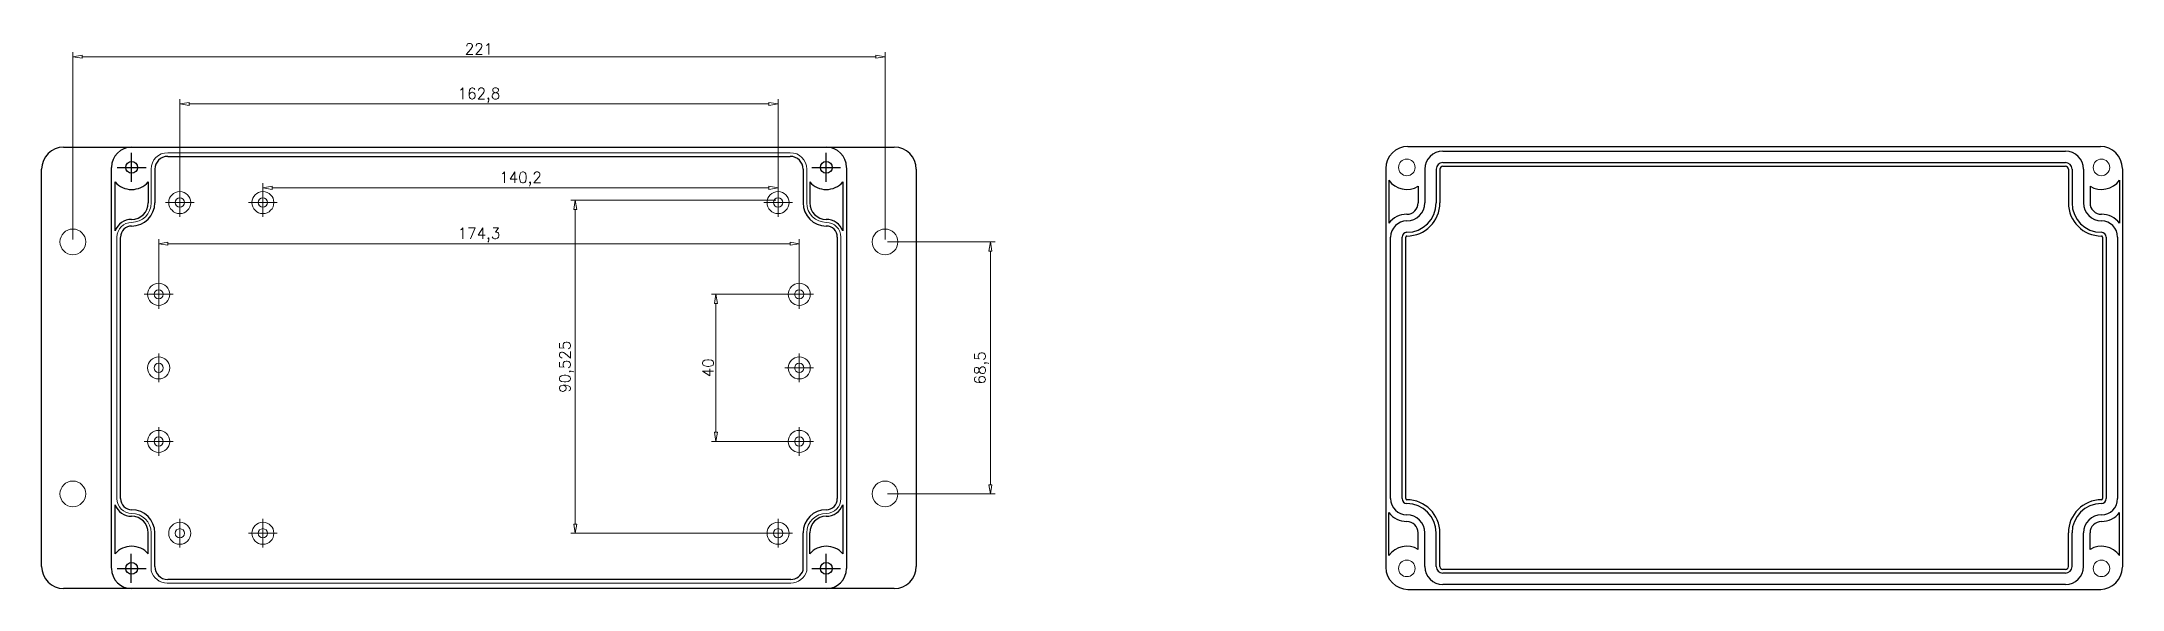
# Model space of a CAD drawing. Header units: millimetres. Extents: x 7791 to 8358, y 105 to 254.
import ezdxf

# ---------------------------------------------------------------- set-up
doc = ezdxf.new("R2010")
doc.units = ezdxf.units.MM
doc.header["$LTSCALE"] = 0.3
doc.linetypes.add('CENTER2', pattern=[28.575, 19.05, -3.175, 3.175, -3.175])
doc.layers.get('0').update_dxf_attribs({"lineweight": 30})
doc.layers.add('A', color=1, linetype='CENTER2')
doc.layers.add('e', color=5, linetype='Continuous')
doc.layers.add('D', color=3, linetype='Continuous', lineweight=15)
doc.styles.get("Standard").update_dxf_attribs({"font": 'txt.shx'})
doc.dimstyles.new('ISO-25', dxfattribs={"dimtxt": 3, "dimasz": 2.5, "dimexe": 1.25, "dimexo": 0.625, "dimtad": 1, "dimdec": 6, "dimtxsty": 'Standard', "dimblk": 'CLOSEDBLANK', "dimcen": 2.5, "dimazin": 0, "dimtfac": 1, "dimtdec": 6, "dimtmove": 0, "dimatfit": 3, "dimfxl": 1, "dimlwd": 15, "dimlwe": 15, "dimarcsym": 0})

# ---------------------------------------------------------------- blocks, each defined once
blk = doc.blocks.new('_ClosedBlank')
at = {"color": 0, "linetype": 'ByBlock', "lineweight": -2}
for p, q in [((-1, 0.17), (0, 0)), ((-1, 0.17), (-1, -0.17)), ((0, 0), (-1, -0.17))]:
    blk.add_line(p, q, dxfattribs=at)
blk = doc.blocks.new('*D14')
at = {"layer": 'D', "color": 0, "linetype": 'ByBlock', "lineweight": 15, "ltscale": 0.3}
for p, q in [((7799.9, 200.47), (7799.9, 251.43)), ((7802.4, 250.18), (8018.4, 250.18)), ((8020.9, 200.47), (8020.9, 251.43))]:
    blk.add_line(p, q, dxfattribs=at)
at = {"layer": 'Defpoints', "color": 0, "linetype": 'ByBlock', "ltscale": 0.3}
for p in [(8020.9, 250.18), (7799.9, 199.84), (8020.9, 199.84)]:
    blk.add_point(p, dxfattribs=at)
at = {"layer": 'D', "color": 0, "linetype": 'ByBlock', "lineweight": 15, "ltscale": 0.3, "xscale": 2.5, "yscale": 2.5, "zscale": 2.5, "rotation": 180}
blk.add_blockref('_ClosedBlank', (7799.9, 250.18), dxfattribs=at)
at = {"layer": 'D', "color": 0, "linetype": 'ByBlock', "lineweight": 15, "ltscale": 0.3, "xscale": 2.5, "yscale": 2.5, "zscale": 2.5}
blk.add_blockref('_ClosedBlank', (8020.9, 250.18), dxfattribs=at)
at = {"layer": 'D', "color": 0, "linetype": 'ByBlock', "ltscale": 0.3, "insert": (7910.4, 252.3), "char_height": 3, "attachment_point": 5}
blk.add_mtext('221', dxfattribs=at)
blk = doc.blocks.new('*D15')
at = {"layer": 'D', "color": 0, "linetype": 'ByBlock', "lineweight": 15, "ltscale": 0.3}
for p, q in [((7829, 211.17), (7829, 238.6)), ((7991.8, 211.17), (7991.8, 238.6)), ((7831.5, 237.35), (7989.3, 237.35))]:
    blk.add_line(p, q, dxfattribs=at)
at = {"layer": 'Defpoints', "color": 0, "linetype": 'ByBlock', "ltscale": 0.3}
for p in [(7991.8, 237.35), (7829, 210.54), (7991.8, 210.54)]:
    blk.add_point(p, dxfattribs=at)
at = {"layer": 'D', "color": 0, "linetype": 'ByBlock', "lineweight": 15, "ltscale": 0.3, "xscale": 2.5, "yscale": 2.5, "zscale": 2.5, "rotation": 180}
blk.add_blockref('_ClosedBlank', (7829, 237.35), dxfattribs=at)
at = {"layer": 'D', "color": 0, "linetype": 'ByBlock', "lineweight": 15, "ltscale": 0.3, "xscale": 2.5, "yscale": 2.5, "zscale": 2.5}
blk.add_blockref('_ClosedBlank', (7991.8, 237.35), dxfattribs=at)
at = {"layer": 'D', "color": 0, "linetype": 'ByBlock', "ltscale": 0.3, "insert": (7910.4, 239.72), "char_height": 3, "attachment_point": 5}
blk.add_mtext('162,8', dxfattribs=at)
blk = doc.blocks.new('*D16')
at = {"layer": 'D', "color": 0, "linetype": 'ByBlock', "lineweight": 15, "ltscale": 0.3}
for p, q in [((7823.25, 186.22), (7823.25, 200.59)), ((7825.75, 199.34), (7995.05, 199.34)), ((7997.55, 186.22), (7997.55, 200.59))]:
    blk.add_line(p, q, dxfattribs=at)
at = {"layer": 'Defpoints', "color": 0, "linetype": 'ByBlock', "ltscale": 0.3}
for p in [(7997.55, 199.34), (7823.25, 185.59), (7997.55, 185.59)]:
    blk.add_point(p, dxfattribs=at)
at = {"layer": 'D', "color": 0, "linetype": 'ByBlock', "lineweight": 15, "ltscale": 0.3, "xscale": 2.5, "yscale": 2.5, "zscale": 2.5, "rotation": 180}
blk.add_blockref('_ClosedBlank', (7823.25, 199.34), dxfattribs=at)
at = {"layer": 'D', "color": 0, "linetype": 'ByBlock', "lineweight": 15, "ltscale": 0.3, "xscale": 2.5, "yscale": 2.5, "zscale": 2.5}
blk.add_blockref('_ClosedBlank', (7997.55, 199.34), dxfattribs=at)
at = {"layer": 'D', "color": 0, "linetype": 'ByBlock', "ltscale": 0.3, "insert": (7910.4, 201.71), "char_height": 3, "attachment_point": 5}
blk.add_mtext('174,3', dxfattribs=at)
blk = doc.blocks.new('*D17')
at = {"layer": 'D', "color": 0, "linetype": 'ByBlock', "lineweight": 15, "ltscale": 0.3}
for p, q in [((7851.6, 211.17), (7851.6, 215.79)), ((7991.8, 211.17), (7991.8, 215.79)), ((7854.1, 214.54), (7989.3, 214.54))]:
    blk.add_line(p, q, dxfattribs=at)
at = {"layer": 'Defpoints', "color": 0, "linetype": 'ByBlock', "ltscale": 0.3}
for p in [(7851.6, 210.54), (7991.8, 214.54), (7991.8, 210.54)]:
    blk.add_point(p, dxfattribs=at)
at = {"layer": 'D', "color": 0, "linetype": 'ByBlock', "lineweight": 15, "ltscale": 0.3, "xscale": 2.5, "yscale": 2.5, "zscale": 2.5, "rotation": 180}
blk.add_blockref('_ClosedBlank', (7851.6, 214.54), dxfattribs=at)
at = {"layer": 'D', "color": 0, "linetype": 'ByBlock', "lineweight": 15, "ltscale": 0.3, "xscale": 2.5, "yscale": 2.5, "zscale": 2.5}
blk.add_blockref('_ClosedBlank', (7991.8, 214.54), dxfattribs=at)
at = {"layer": 'D', "color": 0, "linetype": 'ByBlock', "ltscale": 0.3, "insert": (7921.7, 216.92), "char_height": 3, "attachment_point": 5}
blk.add_mtext('140,2', dxfattribs=at)
blk = doc.blocks.new('*D18')
at = {"layer": 'D', "color": 0, "linetype": 'ByBlock', "lineweight": 15, "ltscale": 0.3}
for p, q in [((7991.17, 211.17), (7935.36, 211.17)), ((7936.61, 123.14), (7936.61, 208.67)), ((7991.17, 120.64), (7935.36, 120.64))]:
    blk.add_line(p, q, dxfattribs=at)
at = {"layer": 'Defpoints', "color": 0, "linetype": 'ByBlock', "ltscale": 0.3}
for p in [(7936.61, 211.17), (7991.8, 211.17), (7991.8, 120.64)]:
    blk.add_point(p, dxfattribs=at)
at = {"layer": 'D', "color": 0, "linetype": 'ByBlock', "lineweight": 15, "ltscale": 0.3, "xscale": 2.5, "yscale": 2.5, "zscale": 2.5}
for p, rotation in [((7936.61, 211.17), 90), ((7936.61, 120.64), 270)]:
    blk.add_blockref('_ClosedBlank', p, dxfattribs=dict(at, rotation=rotation))
at = {"layer": 'D', "color": 0, "linetype": 'ByBlock', "ltscale": 0.3, "insert": (7934.24, 165.9), "char_height": 3, "attachment_point": 5, "rotation": 90}
blk.add_mtext('90,525', dxfattribs=at)
blk = doc.blocks.new('*D19')
at = {"layer": 'D', "color": 0, "linetype": 'ByBlock', "lineweight": 15, "ltscale": 0.3}
for p, q in [((7996.92, 185.59), (7973.63, 185.59)), ((7974.88, 183.09), (7974.88, 148.09)), ((7996.92, 145.59), (7973.63, 145.59))]:
    blk.add_line(p, q, dxfattribs=at)
at = {"layer": 'Defpoints', "color": 0, "linetype": 'ByBlock', "ltscale": 0.3}
for p in [(7997.55, 185.59), (7974.88, 145.59), (7997.55, 145.59)]:
    blk.add_point(p, dxfattribs=at)
at = {"layer": 'D', "color": 0, "linetype": 'ByBlock', "lineweight": 15, "ltscale": 0.3, "xscale": 2.5, "yscale": 2.5, "zscale": 2.5}
for p, rotation in [((7974.88, 185.59), 90), ((7974.88, 145.59), 270)]:
    blk.add_blockref('_ClosedBlank', p, dxfattribs=dict(at, rotation=rotation))
at = {"layer": 'D', "color": 0, "linetype": 'ByBlock', "ltscale": 0.3, "insert": (7972.75, 165.59), "char_height": 3, "attachment_point": 5, "rotation": 90}
blk.add_mtext('40', dxfattribs=at)
blk = doc.blocks.new('*D20')
at = {"layer": 'D', "color": 0, "linetype": 'ByBlock', "lineweight": 15, "ltscale": 0.3}
for p, q in [((8021.52, 199.84), (8050.81, 199.84)), ((8049.56, 197.34), (8049.56, 133.84)), ((8021.52, 131.34), (8050.81, 131.34))]:
    blk.add_line(p, q, dxfattribs=at)
at = {"layer": 'Defpoints', "color": 0, "linetype": 'ByBlock', "ltscale": 0.3}
for p in [(8020.9, 199.84), (8020.9, 131.34), (8049.56, 131.34)]:
    blk.add_point(p, dxfattribs=at)
at = {"layer": 'D', "color": 0, "linetype": 'ByBlock', "lineweight": 15, "ltscale": 0.3, "xscale": 2.5, "yscale": 2.5, "zscale": 2.5}
for p, rotation in [((8049.56, 199.84), 90), ((8049.56, 131.34), 270)]:
    blk.add_blockref('_ClosedBlank', p, dxfattribs=dict(at, rotation=rotation))
at = {"layer": 'D', "color": 0, "linetype": 'ByBlock', "ltscale": 0.3, "insert": (8047.18, 165.59), "char_height": 3, "attachment_point": 5, "rotation": 90}
blk.add_mtext('68,5', dxfattribs=at)

msp = doc.modelspace()

# ---------------------------------------------------------------- linework, layer by layer
at = {"color": 7, "linetype": 'ByBlock', "ltscale": 0.3}
for p, q in [((8172.6673852, 221.391499), (8342.0673852, 221.391499)), ((8172.6673853, 224.491499), (8342.0673853, 224.491499)), ((7811.3953192, 202.8118283), (7811.3953192, 216.122872)), ((7820.3953192, 216.122872), (7820.3953192, 210.441499)), ((8000.3953192, 216.122872), (8000.3953192, 210.441499)), ((8009.3953192, 216.122872), (8009.3953192, 202.8118283)), ((8157.9673853, 216.628841), (8157.9673853, 204.940183)), ((8167.7673853, 219.591499), (8167.7673853, 210.441499)), ((8170.8673852, 219.591499), (8170.8673852, 210.441499)), ((8171.8673852, 219.591499), (8171.8673852, 210.441499)), ((8172.6673852, 220.391499), (8342.0673852, 220.391499)), ((8342.8673852, 219.591499), (8342.8673852, 210.441499)), ((8343.8673852, 219.591499), (8343.8673852, 210.441499)), ((8346.9673853, 219.591499), (8346.9673853, 210.441499)), ((8356.7673853, 216.628841), (8356.7673853, 204.940183)), ((8165.9673853, 214.9543792), (8165.9673853, 210.441499)), ((8348.7673853, 214.9543792), (8348.7673853, 210.441499)), ((7815.8953192, 204.141499), (7815.8953192, 204.141499)), ((8004.8953192, 204.141499), (8004.8953192, 204.141499)), ((8158.4673853, 130.041499), (8158.4673853, 201.141499)), ((8161.5673852, 130.041499), (8161.5673852, 201.141499)), ((8162.5673852, 130.041499), (8162.5673852, 201.141499)), ((8352.1673852, 201.141499), (8352.1673852, 130.041499)), ((8353.1673852, 201.141499), (8353.1673852, 130.041499)), ((8356.2673853, 201.141499), (8356.2673853, 130.041499)), ((7811.3953192, 115.0601259), (7811.3953192, 128.3711697)), ((7815.8953192, 127.041499), (7815.8953192, 127.041499)), ((8004.8953192, 127.041499), (8004.8953192, 127.041499)), ((8009.3953192, 128.3711697), (8009.3953192, 115.0601259)), ((8157.9673853, 114.5541569), (8157.9673853, 126.242815)), ((8351.8673853, 127.041499), (8351.8673853, 127.041499)), ((8356.7673853, 114.5541569), (8356.7673853, 126.242815)), ((7820.3953192, 115.0601259), (7820.3953192, 120.741499)), ((8000.3953192, 115.0601259), (8000.3953192, 120.741499)), ((8165.9673853, 116.2286188), (8165.9673853, 120.741499)), ((8167.7673853, 111.591499), (8167.7673853, 120.741499)), ((8170.8673852, 111.591499), (8170.8673852, 120.741499)), ((8171.8673852, 111.591499), (8171.8673852, 120.741499)), ((8342.8673852, 111.591499), (8342.8673852, 120.741499)), ((8343.8673852, 111.591499), (8343.8673852, 120.741499)), ((8346.9673853, 111.591499), (8346.9673853, 120.741499)), ((8348.7673853, 116.2286188), (8348.7673853, 120.741499)), ((8342.0673852, 110.791499), (8172.6673852, 110.791499)), ((8342.0673852, 109.791499), (8172.6673852, 109.791499)), ((8342.0673853, 106.691499), (8172.6673853, 106.691499))]:
    msp.add_line(p, q, dxfattribs=at)
for centre in [(7815.8953192, 220.091499), (8004.8953192, 220.091499), (7815.8953192, 111.091499), (8004.8953192, 111.091499)]:
    msp.add_circle(centre, 1.6, dxfattribs=at)
for centre, radius, start, end in [((8172.6673853, 219.591499), 4.9, 90, 180), ((8172.6673852, 219.591499), 1.8, 90, 180), ((8342.0673852, 219.591499), 1.8, 0, 90), ((8342.0673853, 219.591499), 4.9, 0, 90), ((7815.8953192, 220.091499), 6, 221.409622109, 318.590377891), ((8004.8953192, 220.091499), 6, 221.409622109, 318.590377891), ((8162.8673853, 220.091499), 6, 215.247506992, 301.108922511), ((8172.6673852, 219.591499), 0.8, 90, 180), ((8342.0673852, 219.591499), 0.8, 0, 90), ((8351.8673853, 220.091499), 6, 238.891077489, 324.752493008), ((7815.8953192, 210.441499), 4.5, 270, 0), ((8004.8953192, 210.441499), 4.5, 180, 270), ((8162.8673852, 210.441499), 8, 270, 0), ((8162.8673852, 210.441499), 9, 270, 0), ((8162.8673853, 210.441499), 4.9, 270, 0), ((8162.8673853, 210.441499), 3.1, 270, 360), ((8351.8673852, 210.441499), 9, 180, 270), ((8351.8673852, 210.441499), 8, 180, 270), ((8351.8673853, 210.441499), 4.9, 180, 270), ((8351.8673853, 210.441499), 3.1, 180, 270), ((7815.8953192, 201.141499), 4.8, 90, 159.635865194), ((8004.8953192, 201.141499), 4.8, 20.364134806, 90), ((8162.8673853, 201.141499), 6.2, 90, 142.215667379), ((8162.8673853, 201.141499), 4.4, 90, 180), ((8351.8673853, 201.141499), 6.2, 37.784332621, 90), ((8351.8673853, 201.141499), 4.4, 0, 90), ((8162.8673852, 201.141499), 1.3, 90, 180), ((8162.8673852, 201.141499), 0.3, 90, 180), ((8351.8673852, 201.141499), 1.3, 0, 90), ((8351.8673852, 201.141499), 0.3, 0, 90), ((7815.8953192, 130.041499), 4.8, 200.364134806, 270), ((7815.8953192, 120.741499), 4.5, 0, 90), ((8004.8953192, 120.741499), 4.5, 90, 180), ((8004.8953192, 130.041499), 4.8, 270, 339.635865194), ((8162.8673853, 130.041499), 6.2, 217.784332621, 270), ((8162.8673853, 130.041499), 4.4, 180, 270), ((8162.8673852, 130.041499), 1.3, 180, 270), ((8162.8673852, 130.041499), 0.3, 180, 270), ((8162.8673852, 120.741499), 9, 0, 90), ((8162.8673852, 120.741499), 8, 0, 90), ((8162.8673853, 120.741499), 4.9, 0, 90), ((8162.8673853, 120.741499), 4.9, 0, 90), ((8351.8673852, 120.741499), 9, 90, 180), ((8351.8673852, 120.741499), 8, 90, 180), ((8351.8673853, 120.741499), 4.9, 90, 180), ((8351.8673852, 130.041499), 1.3, 270, 0), ((8351.8673852, 130.041499), 0.3, 270, 0), ((8351.8673853, 130.041499), 4.4, 270, 0), ((8351.8673853, 130.041499), 6.2, 270, 322.215667379), ((8162.8673853, 120.741499), 3.1, 0, 90), ((8351.8673853, 120.741499), 3.1, 90, 180), ((7815.8953192, 111.091499), 6, 41.409622109, 138.590377891), ((8004.8953192, 111.091499), 6, 41.409622109, 138.590377891), ((8162.8673853, 111.091499), 6, 58.891077489, 144.752493008), ((8351.8673853, 111.091499), 6, 35.247506992, 121.108922511), ((8172.6673853, 111.591499), 4.9, 180, 270), ((8172.6673852, 111.591499), 1.8, 180, 270), ((8172.6673852, 111.591499), 0.8, 180, 270), ((8342.0673852, 111.591499), 1.8, 270, 0), ((8342.0673852, 111.591499), 0.8, 270, 0), ((8342.0673853, 111.591499), 4.9, 270, 0)]:
    msp.add_arc(centre, radius, start, end, dxfattribs=at)
at = {"layer": 'A', "color": 7, "linetype": 'ByBlock'}
for p, q in [((7815.8953192, 216.173999), (7815.8953192, 224.008999)), ((8004.8953192, 216.173999), (8004.8953192, 224.008999)), ((7811.9778192, 220.091499), (7819.8128192, 220.091499)), ((8000.9778192, 220.091499), (8008.8128192, 220.091499)), ((7815.7453192, 107.173999), (7815.7453192, 115.008999)), ((8004.8953192, 107.173999), (8004.8953192, 115.008999)), ((7811.9778192, 111.091499), (7819.8128192, 111.091499)), ((8000.9778192, 111.091499), (8008.8128192, 111.091499))]:
    msp.add_line(p, q, dxfattribs=at)
at = {"layer": 'A', "color": 7, "linetype": 'Continuous', "ltscale": 0.3}
for p, q in [((8163.1673853, 225.791499), (8351.5673853, 225.791499)), ((8157.1673853, 219.691499), (8157.1673853, 111.491499)), ((8357.5673853, 219.691499), (8357.5673853, 111.491499)), ((8163.1673853, 105.391499), (8351.7173853, 105.391499))]:
    msp.add_line(p, q, dxfattribs=at)
for centre, start, end in [((8163.1673853, 219.791499), 90, 180), ((8351.5673853, 219.791499), 0, 90), ((8163.1673853, 111.391499), 180, 270), ((8351.5673853, 111.391499), 270, 0)]:
    msp.add_arc(centre, 6, start, end, dxfattribs=at)
at = {"layer": 'D', "color": 7, "ltscale": 0.3}
for p, q in [((7825.6953192, 224.091499), (7995.0953192, 224.091499)), ((7821.1953192, 219.591499), (7821.1953192, 210.441499)), ((7999.5953192, 219.591499), (7999.5953192, 210.441499)), ((7811.8953192, 130.041499), (7811.8953192, 201.041499)), ((8008.8953192, 201.141499), (8008.8953192, 130.041499)), ((7821.1953192, 110.4393271), (7821.1953192, 120.741499)), ((7999.5953192, 110.4393271), (7999.5953192, 120.741499)), ((7995.2453192, 107.091499), (7825.5453192, 107.091499))]:
    msp.add_line(p, q, dxfattribs=at)
at = {"layer": 'D', "color": 0, "linetype": 'ByBlock'}
for p, q in [((7825.0778196, 210.5414986), (7832.9128196, 210.5414986)), ((7828.9953196, 206.6239986), (7828.9953196, 214.4589986)), ((7847.6778196, 210.5414986), (7855.5128196, 210.5414986)), ((7851.5953196, 206.6239986), (7851.5953196, 214.4589986)), ((7987.8778196, 210.5414986), (7995.7128196, 210.5414986)), ((7991.7953196, 206.6239986), (7991.7953196, 214.4589986)), ((7823.2453196, 181.6739986), (7823.2453196, 189.5089986)), ((7997.5453196, 181.6739986), (7997.5453196, 189.5089986)), ((7819.3278196, 185.5914986), (7827.1628196, 185.5914986)), ((7993.6278196, 185.5914986), (8001.4628196, 185.5914986)), ((7823.2453196, 161.6739986), (7823.2453196, 169.5089986)), ((7993.6278196, 165.5914986), (8001.4628196, 165.5914986)), ((7997.5453196, 161.6739986), (7997.5453196, 169.5089986)), ((7823.2453196, 141.6739986), (7823.2453196, 149.5089986)), ((7997.5453196, 141.6739986), (7997.5453196, 149.5089986)), ((7819.3278196, 145.5914986), (7827.1628196, 145.5914986)), ((7993.6278196, 145.5914986), (8001.4628196, 145.5914986)), ((7828.9953196, 116.7239986), (7828.9953196, 124.5589986)), ((7851.5953196, 116.7239986), (7851.5953196, 124.5589986)), ((7991.7953196, 116.7239986), (7991.7953196, 124.5589986)), ((7847.6778196, 120.6414986), (7855.5128196, 120.6414986)), ((7987.8778196, 120.6414986), (7995.7128196, 120.6414986))]:
    msp.add_line(p, q, dxfattribs=at)
at = {"layer": 'D', "color": 7, "linetype": 'ByBlock', "ltscale": 0.3}
for centre, radius in [((8162.8673853, 220.091499), 2.25), ((8351.8673853, 220.091499), 2.25), ((7799.8953192, 199.841499), 3.5), ((8020.8953192, 199.841499), 3.5), ((7799.8953192, 131.341499), 3.5), ((8020.8953192, 131.341499), 3.5), ((8162.8673853, 111.091499), 2.25), ((8351.8673853, 111.091499), 2.25)]:
    msp.add_circle(centre, radius, dxfattribs=at)
at = {"layer": 'D', "color": 0, "linetype": 'ByBlock', "ltscale": 0.3}
for centre, radius in [((7828.9953196, 210.5414986), 3), ((7828.9953196, 210.5414986), 1.25), ((7851.5953196, 210.5414986), 3), ((7851.5953196, 210.5414986), 1.25), ((7991.7953196, 210.5414986), 3), ((7991.7953196, 210.5414986), 1.25), ((7823.2453196, 185.5914986), 3), ((7823.2453196, 185.5914986), 1.25), ((7997.5453196, 185.5914986), 3), ((7997.5453196, 185.5914986), 1.25), ((7823.2453196, 165.5914986), 3), ((7823.2453196, 165.5914986), 1.25), ((7997.5453196, 165.5914986), 3), ((7997.5453196, 165.5914986), 1.25), ((7823.2453196, 145.5914986), 3), ((7997.5453196, 145.5914986), 3), ((7823.2453196, 145.5914986), 1.25), ((7997.5453196, 145.5914986), 1.25), ((7828.9953196, 120.6414986), 3), ((7828.9953196, 120.6414986), 1.25), ((7851.5953196, 120.6414986), 3), ((7851.5953196, 120.6414986), 1.25), ((7991.7953196, 120.6414986), 3), ((7991.7953196, 120.6414986), 1.25)]:
    msp.add_circle(centre, radius, dxfattribs=at)
at = {"layer": 'D', "color": 7, "ltscale": 0.3}
for centre, radius, start, end in [((7825.6953192, 219.591499), 4.5, 90, 180), ((7995.0953192, 219.591499), 4.5, 0, 90), ((7815.8953192, 210.441499), 5.3, 270, 0), ((8004.8953192, 210.441499), 5.3, 180, 270), ((7815.8953192, 201.141499), 4, 90, 180), ((8004.8953192, 201.141499), 4, 0, 90), ((7815.8953192, 130.041499), 4, 180, 270), ((7815.8953192, 120.741499), 5.3, 0, 90), ((8004.8953192, 120.741499), 5.3, 90, 180), ((8004.8953192, 130.041499), 4, 270, 0), ((7825.5453192, 111.591499), 4.5, 194.835111582, 270), ((7995.2453192, 111.591499), 4.5, 270, 345.164888418)]:
    msp.add_arc(centre, radius, start, end, dxfattribs=at)
at = {"layer": 'e', "color": 7, "ltscale": 0.3}
for p, q in [((7797.3953192, 225.591499), (8023.3953192, 225.591499)), ((7825.6953192, 223.091499), (7995.0953192, 223.091499)), ((7791.3953192, 111.591499), (7791.3953192, 219.591499)), ((7810.3953192, 111.191499), (7810.3953192, 220.091499)), ((7822.1953192, 219.591499), (7822.1953192, 210.441499)), ((7998.5953192, 219.591499), (7998.5953192, 210.441499)), ((8010.3953192, 219.991499), (8010.3953192, 111.091499)), ((8029.3953192, 219.591499), (8029.3953192, 111.591499)), ((7812.8953192, 130.041499), (7812.8953192, 201.041499)), ((8007.8953192, 201.141499), (8007.8953192, 130.041499)), ((7822.1953192, 111.591499), (7822.1953192, 120.741499)), ((7998.5953192, 110.5778422), (7998.5953192, 120.741499)), ((7995.2453192, 108.091499), (7825.6953192, 108.091499)), ((8023.3953192, 105.591499), (7797.3953192, 105.591499))]:
    msp.add_line(p, q, dxfattribs=at)
for centre, radius, start, end in [((7797.3953192, 219.591499), 6, 90, 180), ((7815.8953192, 220.091499), 5.5, 90, 180), ((7825.6953192, 219.591499), 3.5, 90, 180), ((7995.0953192, 219.591499), 3.5, 0, 90), ((8004.8953192, 220.091499), 5.5, 0, 90), ((8023.3953192, 219.591499), 6, 0, 90), ((7815.8953192, 210.441499), 6.3, 270, 0), ((8004.8953192, 210.441499), 6.3, 180, 270), ((7815.8953192, 201.141499), 3, 90, 180), ((8004.8953192, 201.141499), 3, 0, 90), ((7815.8953192, 130.041499), 3, 180, 270), ((7815.8953192, 120.741499), 6.3, 0, 90), ((8004.8953192, 120.741499), 6.3, 90, 180), ((8004.8953192, 130.041499), 3, 270, 0), ((7797.3953192, 111.591499), 6, 180, 270), ((7815.8953192, 111.091499), 5.5, 180, 270), ((7825.6953192, 111.591499), 3.5, 180, 270), ((7995.2453192, 111.591499), 3.5, 270, 343.165019327), ((8004.8953192, 111.091499), 5.5, 270, 0), ((8023.3953192, 111.591499), 6, 270, 0)]:
    msp.add_arc(centre, radius, start, end, dxfattribs=at)

# ---------------------------------------------------------------- dimensions: what is measured, and where the dimension line sits
at = {"layer": 'D', "color": 7, "linetype": 'ByBlock', "ltscale": 0.3}
for base, p1, p2, picture, middle in [((8020.8953192, 250.1782929), (7799.8953192, 199.841499), (8020.8953192, 199.841499), '*D14', (7910.3953192, 252.3032929)), ((7991.7953196, 237.3487312), (7828.9953196, 210.5414986), (7991.7953196, 210.5414986), '*D15', (7910.3953196, 239.7237312)), ((7991.7953196, 214.5406246), (7851.5953196, 210.5414986), (7991.7953196, 210.5414986), '*D17', (7921.6953196, 216.9156246)), ((7997.5453196, 199.3352202), (7823.2453196, 185.5914986), (7997.5453196, 185.5914986), '*D16', (7910.3953196, 201.7102202))]:
    dim = msp.add_linear_dim(base=base, p1=p1, p2=p2, dimstyle='ISO-25', dxfattribs=at)
    dim.commit()
    dim.dimension.update_dxf_attribs({"geometry": picture, "text_midpoint": middle})
for base, p1, p2, picture, middle in [((7936.6118572, 211.1664986), (7991.7953196, 120.6414986), (7991.7953196, 211.1664986), '*D18', (7934.2368572, 165.9039986)), ((8049.5581323, 131.341499), (8020.8953192, 199.841499), (8020.8953192, 131.341499), '*D20', (8047.1831323, 165.591499)), ((7974.8761485, 145.5914986), (7997.5453196, 185.5914986), (7997.5453196, 145.5914986), '*D19', (7972.7511485, 165.5914986))]:
    dim = msp.add_linear_dim(base=base, p1=p1, p2=p2, angle=90, dimstyle='ISO-25', dxfattribs=at)
    dim.commit()
    dim.dimension.update_dxf_attribs({"geometry": picture, "text_midpoint": middle})

doc.saveas('drawing.dxf')
